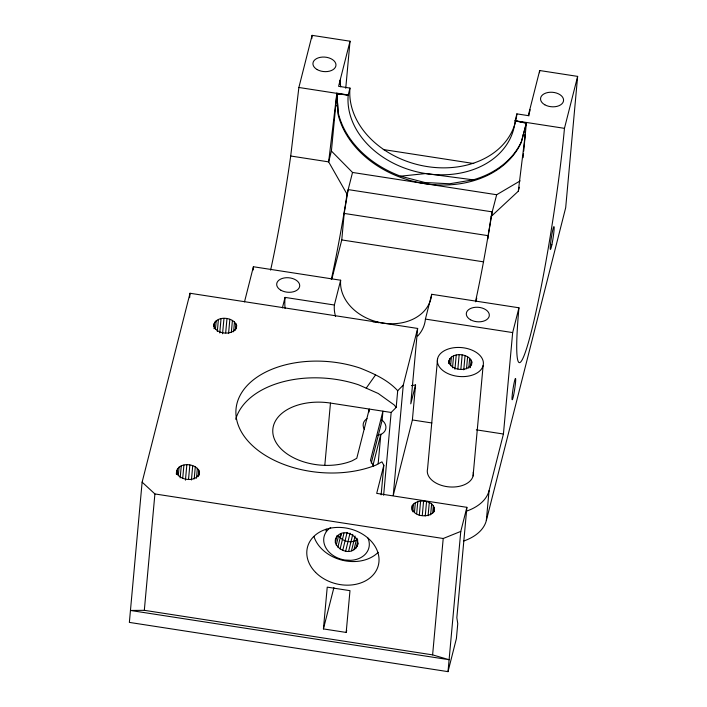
<?xml version="1.0" encoding="UTF-8"?>
<svg xmlns="http://www.w3.org/2000/svg" width="707" height="707" viewBox="0 0 707 707"><rect width="100%" height="100%" fill="white"/><g stroke="black" fill="none" stroke-linecap="round" stroke-linejoin="round"><path stroke-width="1.06" d="M176.591 472.205C177.766 461.627 196.599 462.758 199.507 471.94C198.331 482.528 179.498 481.396 176.591 472.205L176.388 474.406M213.797 323.93C213.594 334.932 235.652 336.735 236.633 325.547C233.655 316.259 214.61 315.242 213.594 326.121M473.204 179.843L449.652 183.767L424.88 182.512L400.56 176.176A96.249 74.535 14.2 0 1 338.3 113.067L336.85 93.156L348.206 95.012A84.699 65.592 14.2 0 0 425.694 173.56L473.204 179.843A96.249 74.535 14.2 0 0 521.51 141.382L526.529 122.479L564.46 128.338L577.637 76.391L539.697 70.532L528.262 115.63L516.879 113.871A84.699 65.592 14.2 0 1 427.452 166.613A84.699 65.592 14.2 0 1 349.974 88.075L338.591 86.307L350.027 41.209L312.096 35.35L298.875 87.482L290.71 156.008A146.296 11.312 -81.2 0 1 270.613 270.136M448.989 360.278C448.786 371.29 470.844 373.093 471.825 361.904C468.741 352.201 448.441 351.706 448.689 363.557M337.566 103.381L338.026 114.145A96.249 74.535 14.2 0 0 424.598 183.599A96.249 74.535 14.2 0 0 521.236 142.46L526.344 123.248L515.12 120.817A84.699 65.592 14.2 0 1 425.694 173.56L400.56 176.176M253.168 270.03L253.406 266.742L340.659 280.228A46.202 35.774 14.2 0 0 382.92 323.072A46.202 35.774 14.2 0 0 431.703 294.298L518.947 307.784A146.296 11.312 -81.2 0 0 531.381 331.45A146.296 11.312 -81.2 0 0 564.46 128.338M411.403 385.651L415.566 384.962L410.776 403.856L417.643 328.446L190.033 293.264L142.125 482.156L129.363 622.399L448.017 671.65L456.395 638.598L457.756 623.671L456.837 617.724L466.885 507.326L376.698 493.38L383.821 465.277L381.939 461.848L376.168 464.994A88.552 55.606 5.2 0 1 236.368 418.084A88.552 55.606 5.2 0 1 360.093 368.091C373.685 373.543 387.639 379.756 397.705 390.706L396.185 407.409L391.165 412.455L383.636 495.253M144.316 610.318L432.613 654.876L449.104 659.711L130.45 610.459L144.316 610.318L154.904 493.946L142.125 482.156M189.635 297.647L190.033 293.264M176.37 473.61L176.67 470.314M177.024 474.035L177.519 468.547M178.288 475.793L179.092 467.009M180.17 477.897L181.275 465.825M182.715 478.232L183.917 465.065M185.437 480.15L186.842 464.782M188.548 479.266L189.847 464.994M191.429 479.965L192.728 465.692M194.195 478.895L195.291 466.823M196.466 478.188L197.368 468.308M198.207 476.642L198.8 470.058M199.206 475.237L199.507 471.94M214.053 328.737L214.645 322.153M215.423 329.4L216.218 320.616M217.305 331.512L218.401 319.431M219.744 332.944L221.044 318.671M222.564 333.757L223.969 318.389M225.674 332.873L226.974 318.601M228.555 333.571L229.855 319.299M231.322 332.502L232.426 320.43M233.593 331.804L234.494 321.924M235.334 330.257L235.935 323.665M236.332 328.843L236.633 325.547M311.796 38.629L312.096 35.35M331.309 279.521A146.296 11.312 -81.2 0 0 345.652 203.13L347.022 194.169L328.649 161.876L331.397 151.033L336.868 93.96L348.206 95.012L349.974 88.075M339.749 84.548L340.147 80.174L340.641 86.775M345.75 88.26L350.027 41.209M331.866 278.982L341.773 239.929L344.185 213.426L348.18 189.6L492.205 211.861L496.676 194.734L520.131 180.904M324.805 465.383L330.469 403.07L391.165 412.455M323.426 628.921L327.226 587.146L349.983 590.663L346.183 632.438L323.426 628.921L333.898 587.623M368.992 412.066L369.266 409.07L356.779 458.286L352.051 460.858A50.047 31.426 5.2 0 1 274.148 438.473A50.047 31.426 5.2 0 1 330.478 403.07M378.157 463.765L380.834 434.292L382.001 433.798A11.551 8.944 14.2 0 0 383.15 421.133L381.727 419.993M381.135 494.865L383.821 465.277M417.643 328.446L403.273 385.112L393.225 495.519L412.384 419.958L415.566 384.962M411.801 510.127L412.208 505.735C417.174 497.693 436.122 500.353 434.275 511.126C429.308 519.168 410.36 516.508 412.208 505.735M412.738 511.753L413.436 504.073M414.435 512.584L415.336 502.704M416.679 513.803L417.775 501.723M419.286 515.483L420.585 501.21M422.282 515.447L423.581 501.183M437.606 358.52L427.558 468.927A23.101 14.502 5.2 0 0 449.732 486.946A23.101 14.502 5.2 0 0 473.239 472.17M425.252 515.916L426.551 501.643M428.097 515.748L429.29 502.571M430.625 514.882L431.623 503.905M432.684 513.22L433.382 505.54M434.054 511.762L434.452 507.37M449.343 363.964L449.838 358.502M450.615 365.713L451.411 356.973M452.498 367.799L453.594 355.789M454.946 369.222L456.236 355.02M457.871 368.939L459.161 354.737M432.613 654.876L443.209 538.504L460.778 531.408L466.885 507.326M460.876 369.151L462.166 354.958M463.757 369.849L465.047 355.648M466.523 368.798L467.619 356.779M468.794 368.1L469.687 358.272M470.429 367.667L471.127 360.022M471.525 365.183L471.825 361.904M448.017 671.65L460.778 531.408M487.918 238.869L488.21 235.687L344.185 213.426M473.08 475.961L483.128 365.554A23.101 14.502 5.2 0 0 452.1 348.012A23.101 14.502 5.2 0 0 445.878 372.545A23.101 14.502 5.2 0 0 483.128 365.554M463.686 541.014A50.047 31.426 5.2 0 0 486.336 520.538L489.058 490.693L503.428 434.027L512.663 332.582L518.947 307.784M523.127 157.67L523.525 153.348M523.719 151.192L526.344 123.248M529.623 111.679L529.817 109.488A96.249 74.535 14.2 0 1 528.871 115.921M539.503 72.715L539.697 70.532M577.637 76.391L565.688 207.681L486.336 520.538M336.85 93.156L328.649 161.876L290.71 156.008M475.458 301.801A146.296 11.312 -81.2 0 0 489.801 225.418L491.171 216.448L518.319 191.19L525.195 134.993L523.295 134.692L523.595 133.605M488.387 234.609L492.205 211.861L491.171 216.448M336.24 545.07L338.635 535.632C342.232 541.35 350.442 543.471 356.372 540.254L356.823 538.107L353.977 549.692C344.839 556.462 327.606 542.693 339.033 534.545C348.171 527.784 365.404 541.544 353.977 549.692M337.884 547.209L341.251 533.52M343.964 533.193L340.111 548.994M347.119 532.389L342.771 550.311M350.036 533.149L345.688 551.071M352.766 534.359L348.666 551.221M355.1 536.012L351.494 550.753M475.97 301.262L476.765 298.089M244.489 301.898L253.406 266.742M282.393 307.89L285.054 297.4L334.367 305.017A46.202 35.774 14.2 0 0 335.586 316.418M347.022 194.169L352.528 172.455L331.397 151.033M334.367 305.017L340.659 280.228M424.598 183.599L424.88 182.512M335.304 542.737L337.168 535.393M371.255 463.103L382.107 420.303L382.938 411.182L370.459 460.398L373.605 466.134M372.969 465.321L380.834 434.292L379.509 434.849A11.551 8.944 14.2 0 1 377.653 435.238M355.957 548.119L357.813 540.775M357.291 546.14L358.087 542.985M417.687 336.055A46.202 35.774 14.2 0 0 425.411 319.096L431.703 294.298M346.183 632.438L346.722 630.326M526.423 123.009L515.12 120.817L516.879 113.871M518.319 191.19L519.318 187.249M340.279 537.762L341.366 533.52M235.714 419.278A88.552 55.606 5.2 0 1 358.573 384.802L366.208 388.161L375.567 374.913M397.705 390.706L403.273 385.112M356.372 540.254L357.689 539.202M336.832 93.704L348.206 95.012M515.12 120.817L526.529 122.479M298.875 87.482L336.806 93.342M335.525 105.67L337.416 105.962L336.868 93.96M383.282 149.539L473.752 163.529M352.528 172.455L496.676 194.734M341.773 239.929L483.615 261.855M425.411 319.096L512.663 332.582M412.384 419.958L431.897 422.972M476.332 429.838L503.428 434.027M154.904 493.946L443.209 538.504M366.208 388.161L378.245 393.481L394.126 404.899L396.185 407.409M489.058 490.693A50.047 31.426 5.2 0 1 466.399 511.179M364.264 429.176A11.551 8.944 14.2 0 1 367.057 418.65M372.942 321.844A11.551 8.944 14.2 0 1 378.828 322.754M285.071 308.367A96.249 74.535 14.2 0 1 285.054 297.4M367.958 538.054A23.101 17.887 14.2 0 1 350.822 560.324L344.875 560.024A23.101 17.887 14.2 0 1 325.052 546.184A23.101 17.887 14.2 0 1 330.69 527.528M326.095 531.045A23.101 17.887 14.2 0 1 326.139 529.154M378.148 552.37A36.578 28.324 14.2 0 1 342.215 560.2A36.578 28.324 14.2 0 1 313.943 536.507M315.605 572.396A36.578 28.324 14.2 0 0 377.052 569.002A36.578 28.324 14.2 0 0 336.081 527.466A36.578 28.324 14.2 0 0 315.605 572.396M470.57 319.794A11.551 7.256 5.2 0 0 489.191 316.294A11.551 7.256 5.2 0 0 473.681 307.518A11.551 7.256 5.2 0 0 470.57 319.794M513.547 395.46A10.782 0.831 -81.2 0 0 515.571 378.519A10.782 0.831 -81.2 0 0 512.425 393.331A10.782 0.831 -81.2 0 0 513.547 395.46M544.814 104.786A11.551 7.256 5.2 0 0 563.435 101.287A11.551 7.256 5.2 0 0 547.925 92.511A11.551 7.256 5.2 0 0 544.814 104.786M317.204 69.604A11.551 7.256 5.2 0 0 335.834 66.105A11.551 7.256 5.2 0 0 320.315 57.329A11.551 7.256 5.2 0 0 317.204 69.604M551.858 244.808A11.551 0.893 -81.2 0 0 554.023 226.655A11.551 0.893 -81.2 0 0 550.656 242.519A11.551 0.893 -81.2 0 0 551.858 244.808M280.953 290.259A11.551 7.256 5.2 0 0 299.582 286.759A11.551 7.256 5.2 0 0 284.064 277.984A11.551 7.256 5.2 0 0 280.953 290.259"/></g></svg>
